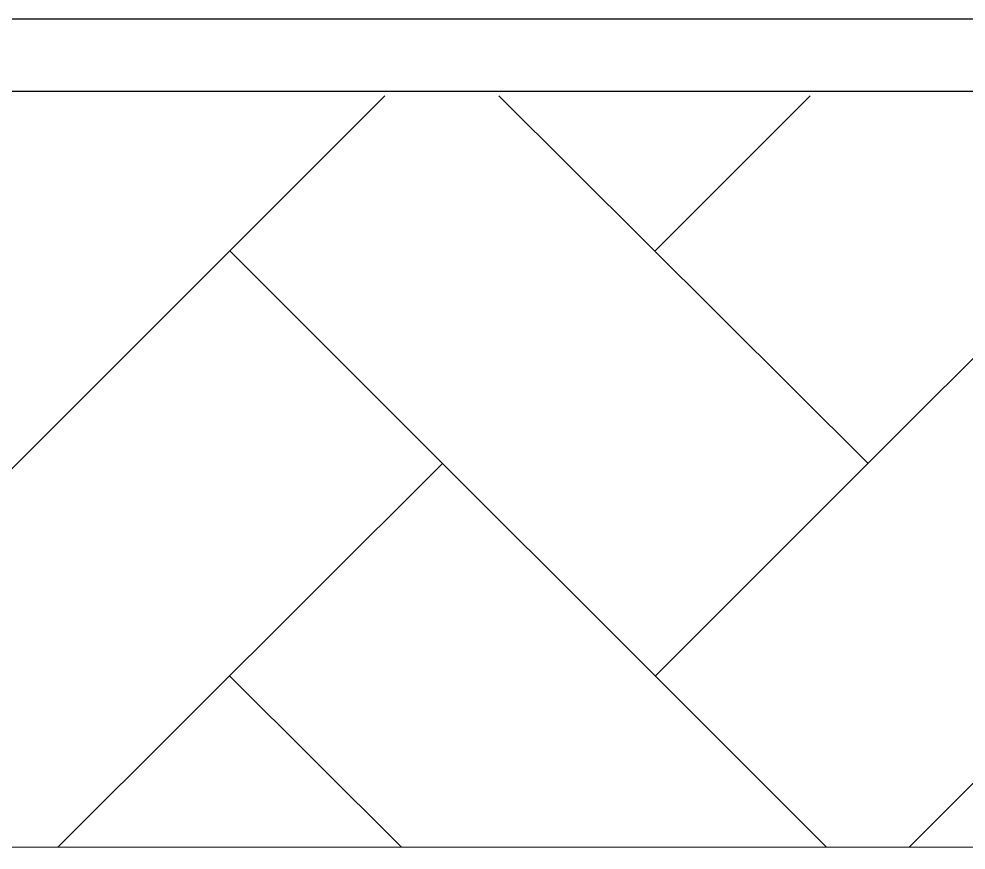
# Model space of a CAD drawing. Header units: millimetres. Extents: x 2928 to 3112, y 1220 to 1280.
# Drawn here: x 2959.286 to 2961.252, y 1265.748 to 1267.474 of the extents above; entities that cross this region are included whole.
import ezdxf

# ---------------------------------------------------------------- set-up
doc = ezdxf.new("R2010")
doc.units = ezdxf.units.MM

msp = doc.modelspace()

# ---------------------------------------------------------------- linework, layer by layer
at = {"color": 7, "linetype": 'Continuous', "lineweight": -2, "true_color": 0x000007}
for points in [[(2937.08126, 1265.3073), (2937.07792, 1267.474), (2938.98795, 1267.474), (2985.45528, 1267.474), (2985.45528, 1236.87356), (2938.98795, 1236.87356), (2937.08126, 1236.87356), (2937.08126, 1238.60692)], [(2937.23126, 1265.3073), (2937.23126, 1267.32399), (2938.98795, 1267.32399), (2985.30528, 1267.32399), (2985.30528, 1237.02356), (2938.98795, 1237.02356), (2937.22793, 1237.02356), (2937.22793, 1238.60692)]]:
    msp.add_lwpolyline(points, close=True, dxfattribs=at)
at = {"color": 252, "linetype": 'Continuous', "lineweight": 13, "true_color": 0x989898}
msp.add_lwpolyline([(2978.19518, 1267.32399), (2978.19518, 1267.474), (2940.68131, 1267.474), (2940.68131, 1267.32399)], close=True, dxfattribs=at)
at = {"color": 9, "linetype": 'Continuous', "lineweight": 13, "true_color": 0xbababa}
for points in [[(2958.8399, 1266.10898), (2960.04492, 1267.31399), (2960.04492, 1267.31399)], [(2961.04827, 1266.55065), (2960.28159, 1267.31399), (2960.28159, 1267.31399)], [(2960.60659, 1266.99232), (2960.92826, 1267.31399), (2960.92826, 1267.31399)], [(2960.60659, 1266.10898), (2961.81161, 1267.31399), (2961.81161, 1267.31399)], [(2960.9616, 1265.75397), (2959.72325, 1266.99232), (2959.72325, 1266.99232)], [(2959.36658, 1265.75397), (2960.16492, 1266.55065), (2960.16492, 1266.55065)], [(2961.13327, 1265.75397), (2961.93161, 1266.55065), (2961.93161, 1266.55065)], [(2960.07992, 1265.75397), (2959.72325, 1266.10898), (2959.72325, 1266.10898)]]:
    msp.add_lwpolyline(points, dxfattribs=at)
at = {"color": 7, "linetype": 'Continuous', "lineweight": 20, "true_color": 0x000007}
msp.add_lwpolyline([(2961.2866, 1265.75397), (2959.26991, 1265.75397), (2959.26991, 1265.29896), (2961.2866, 1265.29896)], close=True, dxfattribs=at)

doc.saveas('drawing.dxf')
